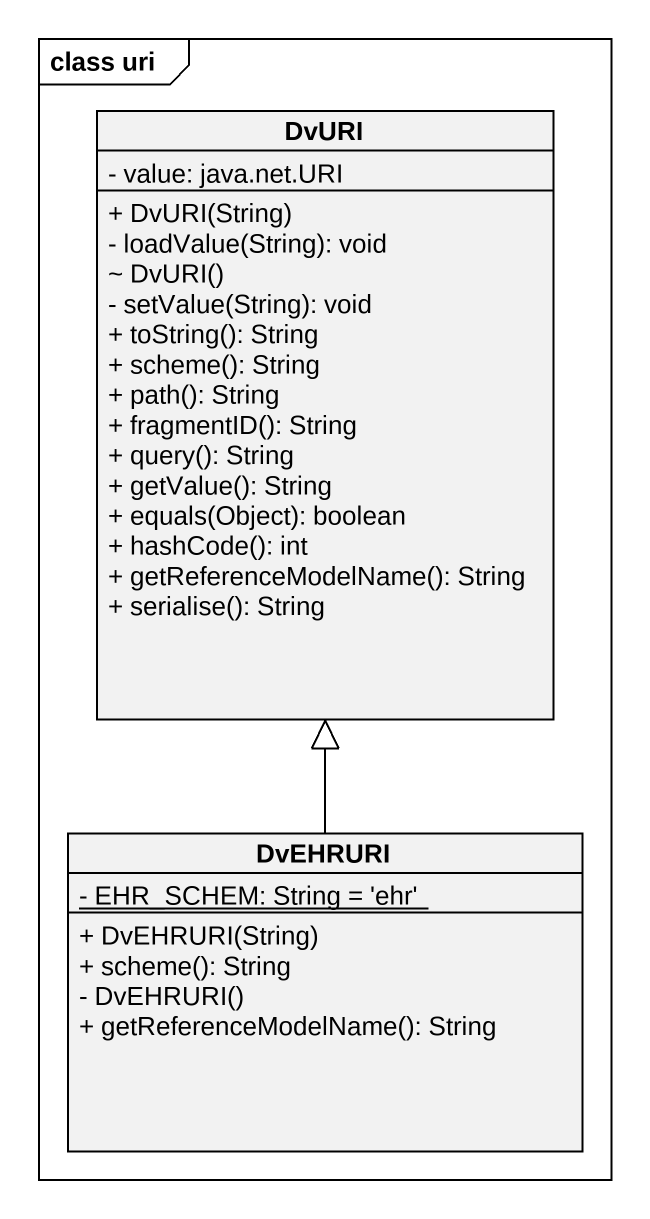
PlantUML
@startuml
mainframe class uri
hide circle
hide empty members
skinparam classAttributeIconSize 0
class DvURI {
  - value: java.net.URI
  + DvURI(String)
  - loadValue(String): void
  ~ DvURI()
  - setValue(String): void
  + toString(): String
  + scheme(): String
  + path(): String
  + fragmentID(): String
  + query(): String
  + getValue(): String
  + equals(Object): boolean
  + hashCode(): int
  + getReferenceModelName(): String
  + serialise(): String
}
class DvEHRURI {
  {static} - EHR_SCHEM: String = 'ehr'
  + DvEHRURI(String)
  + scheme(): String
  - DvEHRURI()
  + getReferenceModelName(): String
}
DvEHRURI -up-|> DvURI
@enduml
